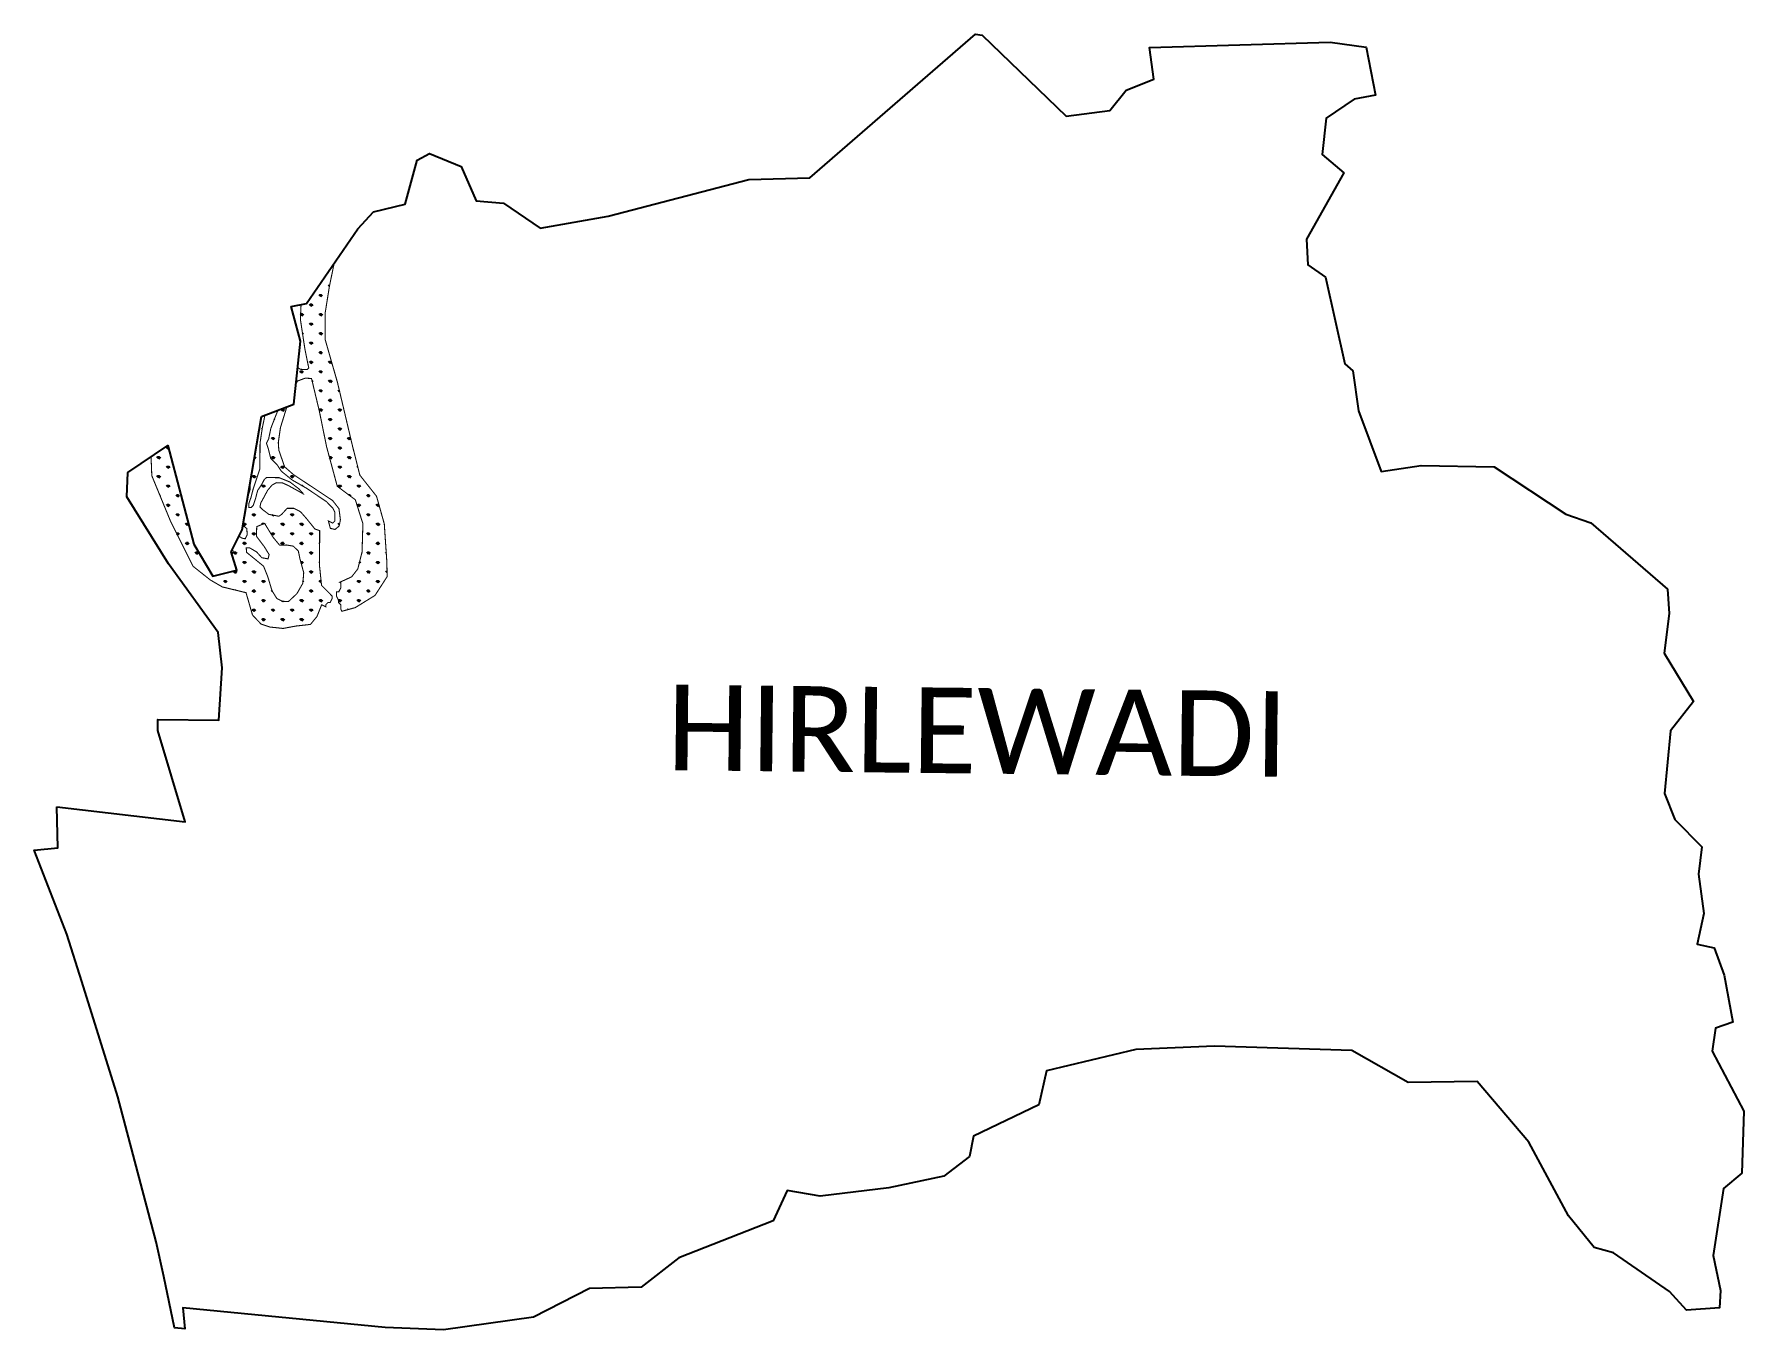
# Model space of a CAD drawing. Header units: metres. Extents: x 333256 to 336477, y 1789489 to 1791930.
import ezdxf

# ---------------------------------------------------------------- set-up
doc = ezdxf.new("R2010")
doc.units = ezdxf.units.M
doc.layers.add('MANGROOVES BUFFER ZONE', color=120, linetype='Continuous')
doc.layers.add('VILLAGE NAME', color=250, linetype='Continuous')

msp = doc.modelspace()

# ---------------------------------------------------------------- hatches: boundary and pattern name
at = {"layer": 'MANGROOVES BUFFER ZONE'}
h = msp.add_hatch(dxfattribs=at)
h.set_pattern_fill('GRASS', color=256)
h.paths.add_polyline_path([(333827.5, 1791273.6), (333804.2, 1791355), (333804.2, 1791404), (333812.3, 1791454.8), (333821.2, 1791498.1), (333769.3, 1791422.6), (333758.9, 1791420.5), (333757.6, 1791392.8), (333766.1, 1791336.6), (333773.4, 1791300.8), (333770.1, 1791297.9), (333757.6, 1791298.5), (333752.4, 1791301.9), (333749.2, 1791271.1), (333752.5, 1791276.5), (333766.7, 1791281.8), (333778.6, 1791281.2), (333793.2, 1791220.3), (333807, 1791152.5), (333827.1, 1791078.1), (333861.1, 1791052.7), (333875.4, 1791007.6), (333873.8, 1790954.1), (333865.8, 1790922.4), (333854.2, 1790907.5), (333831.9, 1790897.3), (333834, 1790895.3), (333833.9, 1790891.2), (333833.9, 1790887.2), (333829.8, 1790879.1), (333825.8, 1790879.1), (333825.8, 1790875.1), (333825.7, 1790871), (333829.7, 1790862.9), (333829.7, 1790858.9), (333833.7, 1790854.8), (333833.7, 1790846.7), (333835.7, 1790842.6), (333860.9, 1790849.5), (333898.2, 1790872.5), (333921.2, 1790908.1), (333920.4, 1790937.1), (333915.7, 1791007.2), (333901.1, 1791059.3), (333869.7, 1791099), (333856.1, 1791152.7)])
h = msp.add_hatch(dxfattribs=at)
h.set_pattern_fill('GRASS', color=256)
h.paths.add_polyline_path([(333690.3, 1791008), (333706.3, 1790981.9), (333718.6, 1790967), (333731.3, 1790967.5), (333744.1, 1790965.4), (333753.7, 1790956.3), (333756.9, 1790940.9), (333763.9, 1790915.3), (333762.3, 1790895.6), (333751.1, 1790875.9), (333735.1, 1790860.9), (333723.4, 1790861.5), (333713.2, 1790866.8), (333704.2, 1790881.2), (333696.2, 1790907.8), (333688.2, 1790927.6), (333656.2, 1790953.7), (333655.6, 1790962.2), (333662, 1790962.2), (333675.4, 1790954.2), (333685, 1790943.5), (333696.7, 1790941.4), (333698.8, 1790949.4), (333689.2, 1790964.9), (333674.8, 1790984), (333675.4, 1791002.2)], flags=16)
h.paths.add_polyline_path([(333662.2, 1791078.8), (333659, 1791059.9), (333659.5, 1791060.8), (333662.8, 1791071.5), (333662.8, 1791077.9)])
h.paths.add_polyline_path([(333649.6, 1791004.1), (333648.2, 1790995.9), (333642, 1790983.7), (333648.3, 1790980.2), (333653.8, 1790979.2), (333657.4, 1790987), (333656.7, 1790998.5), (333650, 1791003.8)])
h.paths.add_polyline_path([(333507.6, 1791154.8), (333476.3, 1791133.5), (333477.7, 1791098), (333512.8, 1791012.7), (333555.3, 1790927.5), (333587.8, 1790901.7), (333610.6, 1790888.5), (333655.2, 1790877.7), (333667.4, 1790835.5), (333683.7, 1790818.4), (333699.9, 1790813), (333725, 1790810.3), (333749.2, 1790814.8), (333776.6, 1790817.9), (333788.8, 1790832.7), (333797.7, 1790854.9), (333805.4, 1790851), (333805.4, 1790855), (333809.5, 1790859), (333813.5, 1790859), (333817.6, 1790867), (333817.6, 1790871.1), (333809.6, 1790879.2), (333805.6, 1790883.3), (333801.5, 1790887.4), (333797.5, 1790891.4), (333793.7, 1790927.9), (333793.8, 1790952.2), (333793.9, 1790976.5), (333794, 1790994.6), (333785, 1790997.6), (333769.4, 1791017), (333758, 1791030), (333745.4, 1791036.6), (333732.7, 1791036.6), (333722.4, 1791025.3), (333717.1, 1791021.6), (333698.1, 1791025.3), (333687.1, 1791033.6), (333681.4, 1791039), (333683.1, 1791046.9), (333689.4, 1791058.3), (333695.7, 1791070.3), (333704.1, 1791080.3), (333712.4, 1791084.9), (333724.7, 1791084.3), (333737, 1791078.3), (333762.9, 1791064), (333762, 1791065.7), (333754, 1791073.9), (333737.9, 1791086.1), (333717.7, 1791094.3), (333709.6, 1791094.4), (333701.5, 1791094.4), (333693.4, 1791094.4), (333689.3, 1791090.4), (333685.2, 1791082.3), (333677.1, 1791070.2), (333672.9, 1791054.1), (333668.8, 1791041.9), (333664.7, 1791037.9), (333660.7, 1791037.9), (333660.7, 1791046), (333664.9, 1791058.2), (333669, 1791074.3), (333677.2, 1791098.6), (333681.3, 1791110.7), (333681.4, 1791130.9), (333681.6, 1791159.3), (333685.8, 1791187.6), (333690.9, 1791212.2), (333684.2, 1791209.6), (333648.2, 1790995.9), (333629.5, 1790959.2), (333631.2, 1790955.4), (333628.7, 1790949.1), (333637.6, 1790920), (333592.6, 1790909), (333556.7, 1790968.9)])
h = msp.add_hatch(dxfattribs=at)
h.set_pattern_fill('GRASS', color=256)
h.paths.add_polyline_path([(333720, 1791188.5), (333732.2, 1791228), (333715.3, 1791221.5), (333702, 1791187.5), (333697.8, 1791167.3), (333693.7, 1791159.2), (333697.7, 1791147), (333701.7, 1791130.8), (333713.8, 1791118.6), (333721.8, 1791106.4), (333741.9, 1791090.1), (333770.2, 1791073.8), (333794.4, 1791057.4), (333806.5, 1791049.3), (333818.6, 1791037.1), (333822.6, 1791028.9), (333822.5, 1791020.9), (333822.5, 1791012.8), (333818.4, 1791008.7), (333810.3, 1791012.8), (333814.1, 1790998.8), (333823, 1790996.8), (333830.7, 1791003.4), (333833, 1791015), (333830.3, 1791035.9), (333818.4, 1791051.2), (333780, 1791076.7), (333744.8, 1791099.9), (333727.9, 1791114.8), (333717, 1791146.1), (333716, 1791160.3)])

# ---------------------------------------------------------------- linework, layer by layer
at = {"color": 3}
msp.add_lwpolyline([(333298.9, 1790474), (333540.7, 1790446.1), (333488.9, 1790618), (333489.1, 1790639), (333603.8, 1790637.2), (333610, 1790736.2), (333602.8, 1790802.4), (333509.1, 1790932), (333430.7, 1791058.5), (333432.7, 1791103.9), (333507.6, 1791154.8), (333556.7, 1790968.9), (333592.6, 1790909), (333637.6, 1790920), (333627.1, 1790954.4), (333648.2, 1790995.9), (333684.2, 1791209.6), (333745.2, 1791233), (333757.6, 1791351.7), (333740.4, 1791416.8), (333769.3, 1791422.6), (333866, 1791563.2), (333895.1, 1791594.9), (333955, 1791609.3), (333977.5, 1791692.4), (334000.7, 1791705), (334060.5, 1791680.6), (334088.7, 1791615.6), (334140.3, 1791611.5), (334209.4, 1791564.1), (334337.6, 1791586.7), (334602.2, 1791655.9), (334717.2, 1791659.4), (335029.2, 1791929.8), (335041.9, 1791928.2), (335200.5, 1791775.6), (335282.3, 1791786), (335313.4, 1791824.3), (335365.6, 1791844.9), (335357.5, 1791904.8), (335697.8, 1791914.9), (335765.5, 1791905.1), (335783.2, 1791815.1), (335742.9, 1791807.5), (335690.2, 1791771.7), (335682.9, 1791703), (335723.2, 1791668.6), (335653.1, 1791543.5), (335655.6, 1791495.2), (335688.9, 1791472.2), (335725.1, 1791308.6), (335740.1, 1791295.3), (335751.3, 1791220.1), (335793.6, 1791106.1), (335868.9, 1791117.5), (336006.5, 1791114.9), (336141.9, 1791025.3), (336188.5, 1791009.4), (336333, 1790884.2), (336336.4, 1790838.4), (336326.8, 1790763.5), (336382.3, 1790672.5), (336338.9, 1790617.4), (336327.8, 1790499.4), (336347.2, 1790450.4), (336397.7, 1790398.8), (336391.6, 1790347.2), (336401.5, 1790273.3), (336388.8, 1790215.7), (336421.3, 1790208.3), (336440.2, 1790157.2), (336456.4, 1790068.4), (336423.6, 1790057.2), (336417.1, 1790014), (336477, 1789900.7), (336473, 1789784.4), (336438.5, 1789755), (336419.4, 1789628.9), (336432.8, 1789563.2), (336430.9, 1789530.7), (336369, 1789526.1), (336337, 1789560.9), (336231.4, 1789634.1), (336194.8, 1789644.3), (336146.5, 1789703.7), (336072.1, 1789842.2), (335974.5, 1789956.8), (335844.6, 1789954.7), (335738.5, 1790015.3), (335479.7, 1790023.4), (335331.6, 1790016.9), (335163.1, 1789976.9), (335149.1, 1789913), (335026, 1789853.9), (335018.1, 1789815.2), (334969.9, 1789778.3), (334866.5, 1789756.4), (334736.9, 1789740.9), (334674.8, 1789751.5), (334648.5, 1789694.2), (334470.7, 1789624.5), (334399.6, 1789569.1), (334302.3, 1789566.6), (334197.1, 1789512.9), (334027.1, 1789489), (333917.1, 1789493.2), (333536.2, 1789530.1), (333539.7, 1789490.9), (333520.5, 1789492.8), (333500.1, 1789589.7), (333486.1, 1789655), (333413.7, 1789928), (333345.8, 1790145.3), (333317.8, 1790234.4), (333256.1, 1790392.5), (333300.6, 1790397.1), (333298.9, 1790474)], dxfattribs=at)
at = {"layer": 'MANGROOVES BUFFER ZONE', "const_width": 2}
for points in [[(333749.2, 1791271.1), (333752.5, 1791276.5), (333766.7, 1791281.8), (333778.6, 1791281.2), (333793.2, 1791220.3), (333807, 1791152.5), (333827.1, 1791078.1), (333861.1, 1791052.7), (333875.4, 1791007.6), (333873.8, 1790954.1), (333865.8, 1790922.4), (333854.2, 1790907.5), (333831.9, 1790897.3), (333834, 1790895.3), (333833.9, 1790891.2), (333833.9, 1790887.2), (333829.8, 1790879.1), (333825.8, 1790879.1), (333825.8, 1790875.1), (333825.7, 1790871), (333829.7, 1790862.9), (333829.7, 1790858.9), (333833.7, 1790854.8), (333833.7, 1790846.7), (333835.7, 1790842.6), (333860.9, 1790849.5), (333898.2, 1790872.5), (333921.2, 1790908.1), (333920.4, 1790937.1), (333915.7, 1791007.2), (333901.1, 1791059.3), (333869.7, 1791099), (333856.1, 1791152.7), (333827.5, 1791273.6), (333804.2, 1791355), (333804.2, 1791404), (333812.3, 1791454.8), (333821.2, 1791498.1)], [(333758.9, 1791420.5), (333757.6, 1791392.8), (333766.1, 1791336.6), (333773.4, 1791300.8), (333770.1, 1791297.9), (333757.6, 1791298.5), (333752.4, 1791301.9)], [(333476.3, 1791133.5), (333477.7, 1791098), (333512.8, 1791012.7), (333555.3, 1790927.5), (333587.8, 1790901.7), (333610.6, 1790888.5), (333655.2, 1790877.7), (333667.4, 1790835.5), (333683.7, 1790818.4), (333699.9, 1790813), (333725, 1790810.3), (333749.2, 1790814.8), (333776.6, 1790817.9), (333788.8, 1790832.7), (333797.7, 1790854.9), (333805.4, 1790851), (333805.4, 1790855), (333809.5, 1790859), (333813.5, 1790859), (333817.6, 1790867), (333817.6, 1790871.1), (333809.6, 1790879.2), (333805.6, 1790883.3), (333801.5, 1790887.4), (333797.5, 1790891.4), (333793.7, 1790927.9), (333793.8, 1790952.2), (333793.9, 1790976.5), (333794, 1790994.6), (333785, 1790997.6), (333769.4, 1791017), (333758, 1791030), (333745.4, 1791036.6), (333732.7, 1791036.6), (333722.4, 1791025.3), (333717.1, 1791021.6), (333698.1, 1791025.3), (333687.1, 1791033.6), (333681.4, 1791039), (333683.1, 1791046.9), (333689.4, 1791058.3), (333695.7, 1791070.3), (333704.1, 1791080.3), (333712.4, 1791084.9), (333724.7, 1791084.3), (333737, 1791078.3), (333762.9, 1791064), (333762, 1791065.7), (333754, 1791073.9), (333737.9, 1791086.1), (333717.7, 1791094.3), (333709.6, 1791094.4), (333701.5, 1791094.4), (333693.4, 1791094.4), (333689.3, 1791090.4), (333685.2, 1791082.3), (333677.1, 1791070.2), (333672.9, 1791054.1), (333668.8, 1791041.9), (333664.7, 1791037.9), (333660.7, 1791037.9), (333660.7, 1791046), (333664.9, 1791058.2), (333669, 1791074.3), (333677.2, 1791098.6), (333681.3, 1791110.7), (333681.4, 1791130.9), (333681.6, 1791159.3), (333685.8, 1791187.6), (333690.9, 1791212.2)], [(333715.3, 1791221.5), (333702, 1791187.5), (333697.8, 1791167.3), (333693.7, 1791159.2), (333697.7, 1791147), (333701.7, 1791130.8), (333713.8, 1791118.6), (333721.8, 1791106.4), (333741.9, 1791090.1), (333770.2, 1791073.8), (333794.4, 1791057.4), (333806.5, 1791049.3), (333818.6, 1791037.1), (333822.6, 1791028.9), (333822.5, 1791020.9), (333822.5, 1791012.8), (333818.4, 1791008.7), (333810.3, 1791012.8), (333814.1, 1790998.8), (333823, 1790996.8), (333830.7, 1791003.4), (333833, 1791015), (333830.3, 1791035.9), (333818.4, 1791051.2), (333780, 1791076.7), (333744.8, 1791099.9), (333727.9, 1791114.8), (333717, 1791146.1), (333716, 1791160.3), (333720, 1791188.5), (333732.2, 1791228)], [(333662.2, 1791078.8), (333662.8, 1791077.9), (333662.8, 1791071.5), (333659.5, 1791060.8), (333659, 1791059.9)], [(333649.6, 1791004.1), (333650, 1791003.8), (333656.7, 1790998.5), (333657.4, 1790987), (333653.8, 1790979.2), (333648.3, 1790980.2), (333642, 1790983.7)], [(333629.5, 1790959.2), (333631.2, 1790955.4), (333628.7, 1790949.1)]]:
    msp.add_lwpolyline(points, dxfattribs=at)
msp.add_lwpolyline([(333690.3, 1791008), (333706.3, 1790981.9), (333718.6, 1790967), (333731.3, 1790967.5), (333744.1, 1790965.4), (333753.7, 1790956.3), (333756.9, 1790940.9), (333763.9, 1790915.3), (333762.3, 1790895.6), (333751.1, 1790875.9), (333735.1, 1790860.9), (333723.4, 1790861.5), (333713.2, 1790866.8), (333704.2, 1790881.2), (333696.2, 1790907.8), (333688.2, 1790927.6), (333656.2, 1790953.7), (333655.6, 1790962.2), (333662, 1790962.2), (333675.4, 1790954.2), (333685, 1790943.5), (333696.7, 1790941.4), (333698.8, 1790949.4), (333689.2, 1790964.9), (333674.8, 1790984), (333675.4, 1791002.2), (333690.3, 1791008)], close=True, dxfattribs=at)

# ---------------------------------------------------------------- texts
at = {"layer": 'VILLAGE NAME', "insert": (334448.8, 1790704.5), "char_height": 161.109, "attachment_point": 1, "rotation": 359.3742}
msp.add_mtext_dynamic_manual_height_columns('{\\fCalibri|b0|i0|c0|p34;HIRLEWADI}', width=1589.786, gutter_width=805.5, heights=[0], dxfattribs=at)

doc.saveas('drawing.dxf')
